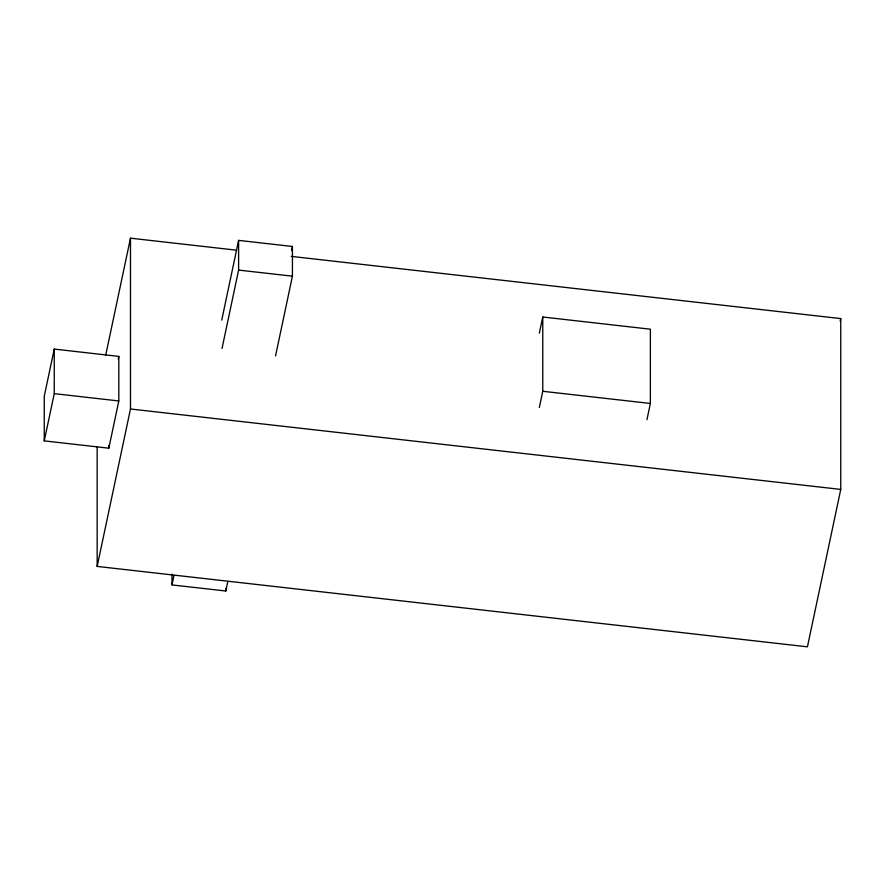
<?xml version="1.0" encoding="UTF-8"?>
<svg xmlns="http://www.w3.org/2000/svg" width="885" height="885" viewBox="0 0 885 885"><rect width="100%" height="100%" fill="white"/><g stroke="black" fill="none" stroke-linecap="round" stroke-linejoin="round"><path stroke-width="1.33" d="M54.25 349.088L44.25 396.314L44.25 440.874L108.822 448.186L118.811 400.96L118.811 356.401L54.25 349.088L54.25 393.648L44.25 440.874M105.702 355.228L130.482 238.176L236.262 250.156M118.247 359.1L118.811 356.401M291.22 256.373L840.75 318.589L840.75 489.416L807.43 646.824L97.162 566.411L130.482 408.992L130.482 238.176M221.737 320.105L238.607 240.377L292.426 246.472L292.426 276.186L275.545 355.903M227.788 581.545L225.786 591.003L171.978 584.919L173.98 575.46M222.024 348.458L238.607 270.091L238.607 240.377M291.563 250.532L292.426 246.472M539.33 333.202L542.759 317.007L650.375 329.198L650.375 403.46L646.946 419.656M539.33 407.465L542.759 391.281L542.759 317.007M840.186 321.288L840.75 318.589M238.607 270.091L292.426 276.186M542.759 391.281L650.375 403.46M54.25 393.648L118.811 400.96M130.482 408.992L840.75 489.416M225.786 588.304L225.786 591.003M171.978 574.111L171.978 584.919M108.822 445.487L108.822 448.186M97.162 446.56L97.162 566.411"/></g></svg>
